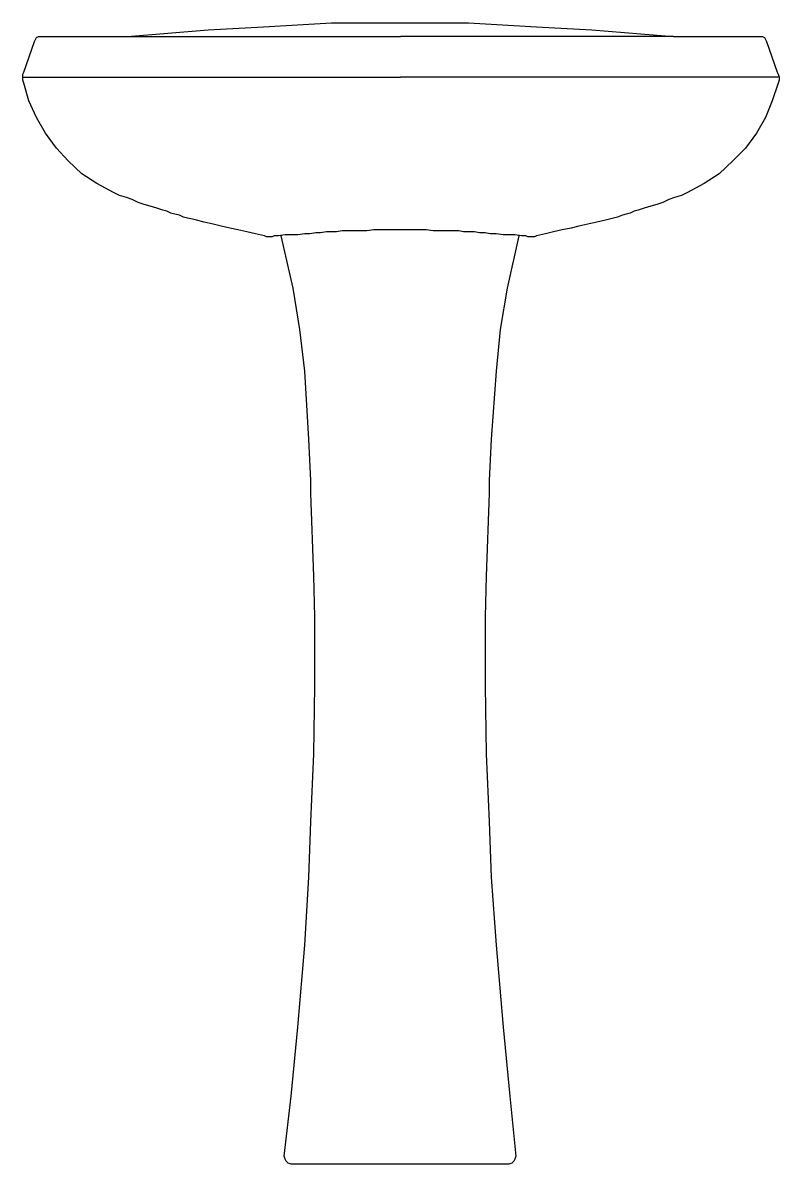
# Model space of a CAD drawing. Header units: millimetres. Extents: x -2934.955 to -2934.414, y 2962.938 to 2963.754.
import ezdxf

# ---------------------------------------------------------------- set-up
doc = ezdxf.new("R2010")
doc.units = ezdxf.units.MM
doc.header["$LTSCALE"] = 10
doc.layers.add('banheiro_louças', color=2, linetype='Continuous')

msp = doc.modelspace()

# ---------------------------------------------------------------- linework, layer by layer
at = {"layer": 'banheiro_louças'}
msp.add_line((-2934.60749, 2962.93826), (-2934.7634, 2962.93826), dxfattribs=at)
for points in [[(-2934.77257, 2963.6021), (-2934.77257, 2963.6021), (-2934.77398, 2963.6021), (-2934.77539, 2963.6021), (-2934.7768, 2963.6014), (-2934.77821, 2963.6014), (-2934.77821, 2963.6014), (-2934.77892, 2963.6014), (-2934.78033, 2963.6014), (-2934.78103, 2963.6014), (-2934.78245, 2963.6021), (-2934.78245, 2963.6021), (-2934.78879, 2963.60352), (-2934.79514, 2963.60493), (-2934.80149, 2963.60634), (-2934.80714, 2963.60775), (-2934.81349, 2963.60916), (-2934.81913, 2963.61057), (-2934.82548, 2963.61198), (-2934.83112, 2963.61339), (-2934.83112, 2963.61339), (-2934.83394, 2963.6141), (-2934.83747, 2963.6148), (-2934.84029, 2963.61551), (-2934.84312, 2963.61692), (-2934.84664, 2963.61762), (-2934.84947, 2963.61833), (-2934.85229, 2963.61974), (-2934.85511, 2963.62045), (-2934.85511, 2963.62045), (-2934.85934, 2963.62186), (-2934.86428, 2963.62327), (-2934.86851, 2963.62468), (-2934.87275, 2963.62609), (-2934.87698, 2963.62821), (-2934.88121, 2963.62962), (-2934.88615, 2963.63103), (-2934.89038, 2963.63314), (-2934.89038, 2963.63314), (-2934.90238, 2963.63949), (-2934.91296, 2963.64655), (-2934.92283, 2963.65572), (-2934.9313, 2963.66489), (-2934.93906, 2963.67547), (-2934.94541, 2963.68676), (-2934.95105, 2963.69875), (-2934.95458, 2963.71145), (-2934.95458, 2963.71145), (-2934.95529, 2963.71357), (-2934.95529, 2963.71568), (-2934.95529, 2963.7178), (-2934.95458, 2963.71921), (-2934.94682, 2963.74108), (-2934.94682, 2963.74108), (-2934.94611, 2963.74249), (-2934.94541, 2963.7439), (-2934.944, 2963.74461), (-2934.94259, 2963.74461), (-2934.88051, 2963.74461), (-2934.82266, 2963.74955), (-2934.78315, 2963.75166), (-2934.73447, 2963.75449), (-2934.68509, 2963.75449), (-2934.63641, 2963.75449), (-2934.58774, 2963.75166), (-2934.54823, 2963.74955), (-2934.48968, 2963.74461), (-2934.4276, 2963.74461), (-2934.4276, 2963.74461), (-2934.42618, 2963.74461), (-2934.42477, 2963.7439), (-2934.42407, 2963.74249), (-2934.42336, 2963.74108), (-2934.4156, 2963.71921), (-2934.4156, 2963.71921), (-2934.4149, 2963.7178), (-2934.41419, 2963.71568), (-2934.41419, 2963.71357), (-2934.4149, 2963.71145), (-2934.4149, 2963.71145), (-2934.41913, 2963.69875), (-2934.42407, 2963.68676), (-2934.43042, 2963.67547), (-2934.43818, 2963.66489), (-2934.44735, 2963.65572), (-2934.45723, 2963.64655), (-2934.46781, 2963.63949), (-2934.4798, 2963.63314), (-2934.4798, 2963.63314), (-2934.48403, 2963.63103), (-2934.48897, 2963.62962), (-2934.4932, 2963.62821), (-2934.49744, 2963.62609), (-2934.50167, 2963.62468), (-2934.5059, 2963.62327), (-2934.51084, 2963.62186), (-2934.51507, 2963.62045), (-2934.51507, 2963.62045), (-2934.5179, 2963.61974), (-2934.52072, 2963.61833), (-2934.52354, 2963.61762), (-2934.52636, 2963.61692), (-2934.52989, 2963.61551), (-2934.53271, 2963.6148), (-2934.53553, 2963.6141), (-2934.53835, 2963.61339), (-2934.53835, 2963.61339), (-2934.5447, 2963.61198), (-2934.55105, 2963.61057), (-2934.5574, 2963.60916), (-2934.56305, 2963.60775), (-2934.56939, 2963.60634), (-2934.57574, 2963.60493), (-2934.58139, 2963.60352), (-2934.58774, 2963.6021), (-2934.58774, 2963.6021), (-2934.58915, 2963.6014), (-2934.59056, 2963.6014), (-2934.59126, 2963.6014), (-2934.59268, 2963.6014), (-2934.59268, 2963.6014), (-2934.59409, 2963.6014), (-2934.5955, 2963.6021), (-2934.59691, 2963.6021), (-2934.59832, 2963.6021)], [(-2934.88051, 2963.74461), (-2934.68509, 2963.74461)], [(-2934.48968, 2963.74461), (-2934.68509, 2963.74461)], [(-2934.95529, 2963.71568), (-2934.68509, 2963.71568)], [(-2934.4149, 2963.71568), (-2934.68509, 2963.71568)], [(-2934.59832, 2963.6021), (-2934.59832, 2963.6021), (-2934.60326, 2963.60281), (-2934.60749, 2963.60281), (-2934.61172, 2963.60281), (-2934.61666, 2963.60352), (-2934.61666, 2963.60352), (-2934.62089, 2963.60352), (-2934.62442, 2963.60422), (-2934.62865, 2963.60422), (-2934.63218, 2963.60493), (-2934.63571, 2963.60493), (-2934.63994, 2963.60493), (-2934.64347, 2963.60563), (-2934.6477, 2963.60563), (-2934.6477, 2963.60563), (-2934.65264, 2963.60563), (-2934.65687, 2963.60563), (-2934.66181, 2963.60563), (-2934.66675, 2963.60634), (-2934.67169, 2963.60634), (-2934.67592, 2963.60634), (-2934.68086, 2963.60634), (-2934.68509, 2963.60634), (-2934.68509, 2963.60634), (-2934.69003, 2963.60634), (-2934.69426, 2963.60634), (-2934.6992, 2963.60634), (-2934.70414, 2963.60634), (-2934.70908, 2963.60563), (-2934.71331, 2963.60563), (-2934.71825, 2963.60563), (-2934.72319, 2963.60563), (-2934.72319, 2963.60563), (-2934.72671, 2963.60563), (-2934.73095, 2963.60493), (-2934.73447, 2963.60493), (-2934.738, 2963.60493), (-2934.74223, 2963.60422), (-2934.74576, 2963.60422), (-2934.74999, 2963.60352), (-2934.75352, 2963.60352), (-2934.75352, 2963.60352), (-2934.75846, 2963.60281), (-2934.76269, 2963.60281), (-2934.76763, 2963.60281), (-2934.77257, 2963.6021)], [(-2934.7634, 2962.93826), (-2934.7634, 2962.93826), (-2934.76551, 2962.93897), (-2934.76693, 2962.94038), (-2934.76763, 2962.94179), (-2934.76834, 2962.9439), (-2934.7634, 2962.98694), (-2934.75846, 2963.03632), (-2934.75352, 2963.09487), (-2934.7507, 2963.14355), (-2934.74929, 2963.18306), (-2934.74717, 2963.23173), (-2934.74647, 2963.28041), (-2934.74647, 2963.32979), (-2934.74717, 2963.35872), (-2934.74929, 2963.41798), (-2934.74929, 2963.42715), (-2934.7507, 2963.45678), (-2934.75352, 2963.50546), (-2934.75705, 2963.53509), (-2934.76199, 2963.56471), (-2934.77045, 2963.6021)], [(-2934.60044, 2963.6021), (-2934.6089, 2963.56471), (-2934.61384, 2963.53509), (-2934.61666, 2963.50546), (-2934.62019, 2963.45678), (-2934.6216, 2963.42715), (-2934.6216, 2963.41798), (-2934.62372, 2963.35872), (-2934.62442, 2963.32979), (-2934.62442, 2963.28041), (-2934.62372, 2963.23173), (-2934.6216, 2963.18306), (-2934.62019, 2963.14355), (-2934.61666, 2963.09487), (-2934.61172, 2963.03632), (-2934.60678, 2962.98694), (-2934.60255, 2962.9439), (-2934.60255, 2962.9439), (-2934.60326, 2962.94179), (-2934.60396, 2962.94038), (-2934.60537, 2962.93897), (-2934.60749, 2962.93826)]]:
    msp.add_lwpolyline(points, dxfattribs=at)

doc.saveas('drawing.dxf')
